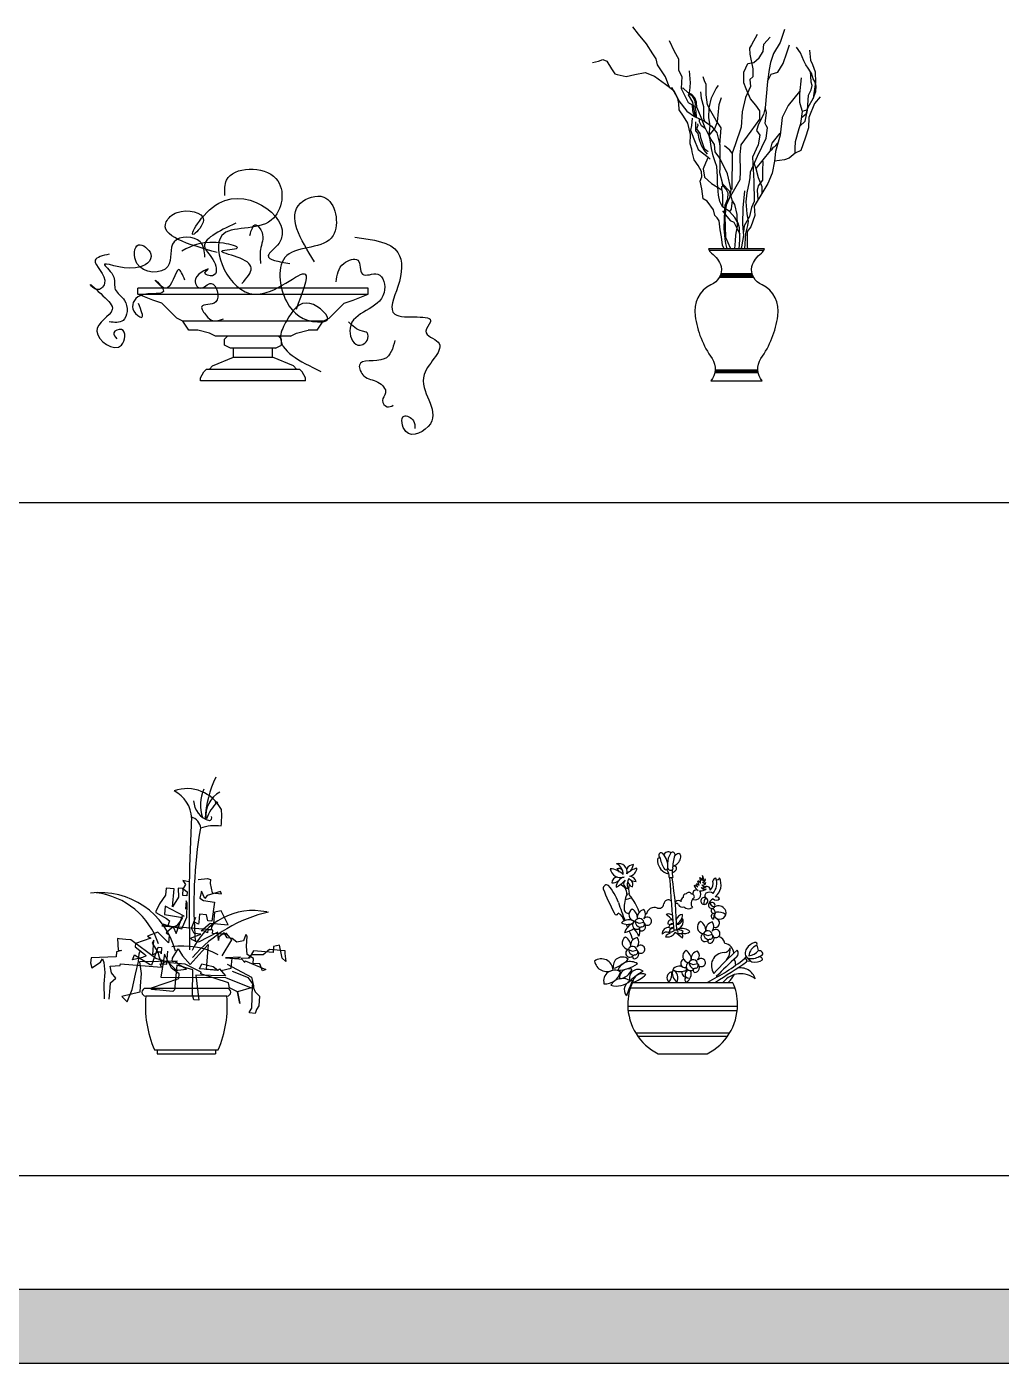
# Model space of a CAD drawing. Header units: millimetres. Extents: x 22565 to 38821, y 15578 to 26720.
# Drawn here: x 27698 to 30251, y 15578 to 19081 of the extents above; entities that cross this region are included whole.
import ezdxf

# ---------------------------------------------------------------- set-up
doc = ezdxf.new("R2010")
doc.units = ezdxf.units.MM
doc.layers.add('www.cad-blocks.net', color=7, linetype='Continuous')
pattern_1 = [(0, (-1661.16, -3695.2927), (1e-15, 3.6585366), [])]

# ---------------------------------------------------------------- blocks, each defined once
blk = doc.blocks.new('A$C129B3136')
for p, q in [((727.6, 383.2), (124.3, 383.2)), ((124.3, 367.5), (124.3, 383.2)), ((124.3, 367.5), (727.6, 367.5)), ((163.5, 351.8), (124.3, 367.5)), ((187, 344), (163.5, 351.8)), ((664.9, 344), (688.4, 351.8)), ((688.4, 351.8), (727.6, 367.5)), ((727.6, 367.5), (727.6, 383.2)), ((187, 344), (226.1, 304.8)), ((664.9, 344), (625.7, 304.8)), ((241.8, 297), (226.1, 304.8)), ((610.1, 297), (241.8, 297)), ((257.5, 273.5), (241.8, 297)), ((594.4, 273.5), (610.1, 297)), ((610.1, 297), (625.7, 304.8)), ((281, 273.5), (257.5, 273.5)), ((312.3, 265.7), (281, 273.5)), ((328, 257.8), (312.3, 265.7)), ((523.9, 257.8), (328, 257.8)), ((351.5, 250), (359.3, 257.8)), ((351.5, 234.3), (351.5, 250)), ((492.5, 257.8), (500.4, 250)), ((500.4, 234.3), (500.4, 250)), ((523.9, 257.8), (539.5, 265.7)), ((539.5, 265.7), (570.9, 273.5)), ((594.4, 273.5), (570.9, 273.5)), ((367.2, 226.5), (351.5, 234.3)), ((484.7, 226.5), (367.2, 226.5)), ((375, 203), (375, 226.5)), ((476.9, 203), (476.9, 226.5)), ((484.7, 226.5), (500.4, 234.3)), ((312.3, 171.6), (320.2, 179.5)), ((320.2, 179.5), (375, 203)), ((375, 203), (476.9, 203)), ((531.7, 179.5), (476.9, 203)), ((539.5, 171.6), (531.7, 179.5)), ((288.8, 148.1), (296.7, 163.8)), ((288.8, 140.3), (288.8, 148.1)), ((563.1, 140.3), (288.8, 140.3)), ((296.7, 163.8), (304.5, 171.6)), ((304.5, 171.6), (547.4, 171.6)), ((555.2, 163.8), (547.4, 171.6)), ((563.1, 148.1), (555.2, 163.8)), ((563.1, 140.3), (563.1, 148.1))]:
    blk.add_line(p, q)
for points in [[(352.5, 626.3), (356.6, 666.8), (486.1, 670.8), (473.9, 561.7), (344.4, 521.3), (429.4, 367.6), (562.9, 420.2), (538.7, 327.2)], [(332.3, 476.8), (198.8, 557.6), (227.1, 581.9), (295.9, 561.7), (271.6, 525.3), (336.3, 606.1), (494.1, 501), (465.8, 468.7), (522.5, 448.5)], [(587.2, 452.5), (550.8, 606.1), (611.5, 622.3), (635.8, 521.3), (514.4, 468.7), (514.4, 347.4), (595.3, 294.9), (619.6, 298.9), (575.1, 343.4), (514.4, 298.9), (498.2, 258.5), (603.4, 165.5)], [(380.8, 553.6), (299.9, 488.9), (324.2, 452.5), (320.1, 416.2), (299.9, 424.2), (308, 432.3), (275.6, 408.1), (287.8, 383.8), (316.1, 395.9), (328.2, 347.4), (291.8, 335.3), (304, 311.1), (320.1, 298.9), (348.5, 303)], [(417.3, 521.3), (433.4, 549.5), (449.6, 529.3), (445.6, 484.9), (445.6, 448.5)], [(299.9, 464.7), (287.8, 505.1), (219, 505.1), (202.8, 440.4), (121.9, 448.5), (125.9, 497), (158.3, 472.7), (117.8, 436.4), (36.9, 444.4), (61.2, 412.1), (65.2, 379.8), (89.5, 351.5), (85.5, 298.9), (49, 294.9)], [(397, 395.9), (421.3, 436.4), (384.9, 464.7), (344.4, 480.8), (384.9, 488.9), (348.5, 501), (239.2, 480.8)], [(692.4, 517.2), (805.7, 476.8), (805.7, 387.9), (797.6, 315.1), (890.7, 294.9), (878.6, 270.6), (910.9, 242.3), (874.5, 157.4), (890.7, 28.1), (826, 7.9), (821.9, 48.3), (846.2, 36.2), (850.2, 16)], [(49, 472.7), (12.6, 456.6), (36.9, 395.9), (16.7, 379.8), (0.5, 391.9), (32.9, 363.6), (57.1, 327.2), (16.7, 270.6), (81.4, 234.3), (81.4, 274.7), (61.2, 266.6), (69.3, 250.4)], [(643.9, 400), (664.1, 448.5), (700.5, 456.6), (712.7, 420.2), (753.1, 420.2), (769.3, 371.7), (680.3, 278.7), (700.5, 234.3), (724.8, 246.4), (724.8, 266.6), (712.7, 270.6), (676.2, 294.9)], [(247.3, 404), (231.1, 432.3), (194.7, 383.8), (170.4, 404), (190.7, 379.8), (130, 363.6), (113.8, 323.2), (134, 307), (125.9, 343.4)], [(797.6, 246.4), (769.3, 197.9), (704.6, 181.7), (716.7, 153.4), (753.1, 137.2), (773.3, 108.9), (765.3, 88.7), (777.4, 72.6), (793.6, 76.6)]]:
    blk.add_spline(points, degree=3)
blk = doc.blocks.new('A$C583162DC')
h = blk.add_hatch()
h.set_pattern_fill('ANSI31', color=256, scale=29.268293, angle=315, style=0)
h.set_pattern_definition(pattern_1)
h.paths.add_polyline_path([(527, 339.7), (527.1, 340.3, -0.057708), (522.4, 352.4), (420, 352.4, -0.060475), (415, 339.7)])
h = blk.add_hatch()
h.set_pattern_fill('ANSI31', color=256, scale=29.268293, angle=315, style=0)
h.set_pattern_definition(pattern_1)
h.paths.add_polyline_path([(401.3, 35.9, -0.033209), (400.3, 27.8), (542.1, 27.8, -0.033209), (541, 35.9)])
for p, q in [((381, 428.9), (561.4, 428.9)), ((420, 352.4), (522.4, 352.4)), ((415, 339.7), (527.4, 339.7)), ((400.3, 27.8), (542.1, 27.8)), ((401.3, 35.9), (541, 35.9))]:
    blk.add_line(p, q)
for points in [[(252.5, 961.5), (250.1, 966.3), (238.9, 995.8), (212.1, 1035.2), (207.9, 1054.9), (196.7, 1071.7), (177, 1104.1), (150.2, 1136.4), (131.9, 1160.3)], [(628.9, 1151.6), (614.5, 1108.2), (592.8, 1072.1), (582.7, 1043.2), (578.3, 1020.1), (572.5, 981.1), (565.3, 894.4), (559.5, 872.8), (543.6, 841), (536.4, 820.8), (547.9, 804.9), (542.2, 773.1), (523.4, 732.7), (527.7, 654.7), (529.2, 588.2), (520.5, 568), (513.5, 539.1), (496.9, 507.6), (494.6, 488.7)], [(250.9, 1115.1), (267.1, 1080.4), (280.9, 1055.1), (280.9, 1018.2), (292.5, 997.4), (290.2, 958.2), (313.3, 912), (341, 895.9), (354.8, 863.6), (368.7, 826.7)], [(452.4, 606.5), (482.8, 659.8), (484.6, 685), (482.8, 740.9), (486.4, 773.3), (518.9, 818.4), (547.8, 858), (547.8, 885), (535.1, 903), (517.1, 924.6), (502.7, 957.1), (495.5, 976.9), (495.5, 1011.1), (508.1, 1039.9), (527.9, 1043.5), (546, 1058), (558.6, 1079.6), (560.4, 1103), (582, 1126.4)], [(538.7, 1135.4), (520.7, 1101.2), (513.5, 1090.4), (515.3, 1070.6), (524.3, 1021.9), (524.3, 996.7), (515.3, 987.7), (517.1, 964.3), (500.9, 928.3), (490.1, 881.4), (486.4, 831), (466.6, 773.3), (457.6, 746.3), (455.8, 627.4)], [(572.5, 981.1), (585, 1004.9), (606.6, 1011.1), (623.6, 1040.4), (636, 1074.3), (645.2, 1100.5)], [(0, 1043.7), (19.7, 1047.9), (33.8, 1053.5), (46.4, 1047.9), (61.9, 1022.6), (73.2, 1005.7), (80.2, 1004.3), (109.8, 997.3), (137.9, 1004.3), (171.7, 1009.9), (202.6, 998.7), (239.2, 972), (266, 950.9), (282.9, 917.2), (308.2, 883.4), (333.5, 866.5), (365.9, 851.1), (389.8, 834.2), (406.7, 813.1), (416.5, 773.8), (417.2, 697.5), (416, 682.5), (425.3, 645.6), (447.2, 622.5), (457.6, 590.2), (464.5, 577.5), (472.6, 545.2), (473.8, 507.2), (468, 477.2), (466.8, 458.7), (464.5, 432.3)], [(684.3, 863), (699.4, 875.4), (706.5, 896.7), (722.5, 925.1), (731.4, 948.2), (732.3, 965.9), (727.9, 981), (722.5, 989.9), (717.2, 1008.5), (713.6, 1013), (705.6, 1024.5), (698.5, 1036), (692.3, 1048.5), (680.8, 1075.1), (668.3, 1093.7)], [(710.1, 1083.1), (713.6, 1051.1), (720.7, 1036.9), (728.7, 1012.1), (729.6, 977.5), (724.3, 941.1), (722.5, 925.1)], [(316.3, 1015.7), (319, 976.6), (317.2, 950), (315.5, 941.1), (312.8, 936.7), (327, 912.7), (328.8, 897.6), (336.5, 865.1)], [(679, 835.1), (695.9, 850.6), (703.9, 887), (707.4, 935.8), (715.4, 953.5), (719, 967.7), (715.4, 978.4), (714.5, 999.7), (713.6, 1013)], [(416.5, 773.8), (421.4, 828.7), (404.4, 853.4), (387.4, 884.2), (376.6, 904.3), (372.4, 937.7), (372.4, 970.6), (366.6, 983.5), (362.4, 996.3)], [(381.4, 803.6), (385.1, 837.3), (380.5, 861.8), (381.2, 894.8), (389.7, 927.7), (405, 958.4), (411.9, 967.6)], [(663.8, 745.7), (663.9, 761), (664.8, 784.1), (676.3, 826.6), (681.7, 843.5), (687, 882.5), (683.4, 896.7), (679, 911.8), (679, 940.2), (683.8, 992.5)], [(431.3, 432.3), (425.2, 445.1), (421.6, 472.4), (418.1, 495), (414.5, 524.7), (407.4, 534.2), (400.2, 542.5), (395.5, 560.3), (375.3, 588.8), (362.2, 597.1), (357.4, 629.1), (352.7, 654.1), (357.4, 668.3), (356.3, 686.1), (345.6, 706.3), (332.5, 724.1), (326.5, 750.2), (325.4, 759.7), (319.4, 776.3), (320.3, 807.4), (311.9, 844), (297.8, 867.9), (283.7, 887.6), (282.3, 908.7), (279, 925.7), (266.8, 946.6), (259.4, 961.5)], [(341, 895.9), (339.8, 913.2), (335.2, 927.7), (325.2, 938.5), (316, 942.3), (311.4, 944.6), (296.8, 959.2), (290.2, 958.2)], [(340.5, 864), (339.6, 882.7), (336.4, 897.6), (336.8, 906.7), (334.6, 919.8), (327.1, 932.6), (319.6, 937.6), (314, 938.7)], [(353.6, 946.9), (355.2, 926.2), (362.8, 898.6), (363.6, 861), (365.9, 851.1)], [(452.4, 432.3), (451.8, 434.5), (436.8, 470.3), (435.7, 506), (434.5, 537.2), (438, 576.4), (449.5, 600.6), (454.1, 626), (441.4, 679), (421.8, 719.4), (413.7, 734.4), (401, 750.6), (398.7, 774.8), (388.3, 790.9), (381.4, 803.6), (399.9, 826.7), (409.1, 848.6), (411.4, 870.5), (414.9, 905.1), (421.8, 928.2)], [(745.6, 930.8), (727.1, 909.2), (708.6, 863), (707, 829), (696.2, 795.1), (682.3, 755), (663.8, 745.7), (643.7, 730.3), (628.3, 724.1), (595.8, 719.5)], [(677.7, 948.6), (640.7, 902.7), (620.6, 862.6), (614.4, 805.5), (599, 751.5)], [(333.5, 866.6), (327.9, 884.3), (327.1, 904)], [(498.7, 432.3), (501.7, 483.1), (508, 509.1), (510.4, 523.3), (506.4, 547.8), (503.3, 586.4), (506.4, 616.3), (513.5, 651.8), (515.9, 666.7), (517.1, 685.5), (540.2, 736.4), (568, 795.1), (572.7, 829), (568, 836.7), (564.9, 842.9), (569.6, 879.9), (565.3, 894.4)], [(704, 889.2), (697.7, 886.1), (693.2, 884.3), (687, 882.5)], [(325.8, 860.4), (323.9, 836.3), (320.7, 822), (331.9, 793.3), (346.2, 758.3), (378.1, 732.8), (384.5, 726.5)], [(376.7, 743.3), (365.2, 755.7), (356.3, 771.7), (349.2, 792.9), (345.7, 810.7), (338.5, 819.6), (338.5, 832.9), (337.8, 849)], [(343, 842.6), (344.8, 836.4), (340.3, 825.8), (351, 810.7), (353.6, 797.4), (365.2, 761.9), (378.5, 751.2)], [(425, 570), (416.4, 588), (412.4, 608.3), (408.5, 647.5), (408.5, 669.4), (406.4, 702.6), (400.9, 717.4), (394.4, 736.9), (389.7, 761.9), (385.1, 789.7), (381.4, 803.6), (374.9, 815.7), (371.2, 825), (368.7, 826.7), (356.3, 836.1), (349.8, 849.1), (349.7, 858.8)], [(612.9, 811.7), (586.6, 779.3), (580.4, 753.1), (534.1, 696)], [(457.6, 746.3), (449.2, 756.2), (432.2, 770)], [(599, 751.5), (595.8, 719.5), (588.2, 680.6), (574.3, 646.6)], [(580.4, 753.1), (588.4, 759.7), (591.9, 766), (596.8, 767.7), (600, 770.9), (606.7, 778.5)], [(378.1, 732.8), (370.1, 713.7), (362.2, 694.6), (366.9, 667.6), (389.3, 646.9), (422.7, 626.2), (425.9, 608.7), (425, 570)], [(528.6, 711), (534.1, 696), (541.8, 666.7), (554.2, 637.4), (554.2, 614.2)], [(541.8, 593.4), (540.3, 625), (543.4, 638.9), (557.3, 657.4), (557.3, 692.9), (558.8, 714.5), (557.3, 724.5)], [(422.7, 626.2), (423.1, 637.1), (426.5, 638.9)], [(440.4, 432.3), (436.7, 450.2), (433.6, 465.8), (431.2, 498.7), (432, 533.2), (434.4, 576.2), (443, 596.6), (443.8, 614.6), (438.3, 625.6), (426.5, 638.9), (425.3, 645.6)], [(486.2, 432.3), (488.3, 439), (495.4, 476.1), (494.6, 488.7), (492.2, 513.9), (493, 567.5), (498.5, 622.6)], [(574.3, 646.6), (554.2, 614.2), (529.5, 572.6), (531, 541.7), (518.7, 504.7), (506.3, 489.3), (506.3, 439.9), (506.8, 432.3)], [(433.8, 564.7), (425, 570)], [(457.6, 590.2), (454.7, 573.3), (454, 562.7), (448.4, 554.9)], [(425, 557.1), (432.8, 547.7)], [(435.2, 544.9), (435.6, 544.4), (450.5, 526), (462.5, 520.4), (475.9, 493.6), (481.9, 481.9)], [(480, 432.3), (482.3, 462.5), (481.5, 501.3), (476.6, 516.8), (466, 535.2), (448.4, 554.9), (440.6, 560.6), (436.8, 562.9)]]:
    blk.add_lwpolyline(points)
blk.add_lwpolyline([(379.8, 432.3, 0.188779), (389.3, 419.1, -0.149541), (421.2, 374.8, -0.341256), (387.5, 314.8, 0.336977), (335.8, 213.4, 0.122478), (391.5, 73.4, -0.333506), (386.7, 0), (555.7, 0, -0.333506), (550.9, 73.4, 0.122478), (606.6, 213.4, 0.336977), (554.9, 314.8, -0.341256), (521.2, 374.8, -0.149541), (553.1, 419.1, 0.188779), (562.6, 432.3)], format="xyb", close=True)
blk = doc.blocks.new('A$C5FB924A5')
for p, q in [((282.4, 456.4, 367.8), (306.6, 459.7, 367.8)), ((306.6, 459.7, 367.8), (314.3, 456.4, 367.8)), ((314.3, 456.4, 367.8), (313.4, 445.9, 367.8)), ((198.2, 434.3, 367.8), (196.6, 415.8, 367.8)), ((219.3, 432.5, 367.8), (198.2, 434.3, 367.8)), ((215.3, 385.1, 367.8), (219.3, 432.5, 367.8)), ((243.3, 433.2, 367.8), (230.1, 434.3, 367.8)), ((230.1, 434.3, 367.8), (230.7, 410.3, 367.8)), ((243.3, 433.2, 367.8), (240.6, 433.4, 367.8)), ((240.6, 433.4, 367.8), (245.7, 430.3, 367.8)), ((241.7, 414.7, 367.8), (243.3, 433.2, 367.8)), ((258, 450.5, 367.8), (242.4, 454.5, 367.8)), ((242.4, 454.5, 367.8), (249.4, 443.3, 367.8)), ((249.4, 443.3, 367.8), (243.3, 433.2, 367.8)), ((245.7, 430.3, 367.8), (253.2, 424.4, 367.8)), ((253.2, 424.4, 367.8), (252.3, 413.8, 367.8)), ((290.6, 426.5, 367.8), (286.4, 408.3, 367.8)), ((299.6, 407.2, 367.8), (290.6, 426.5, 367.8)), ((340.9, 425, 367.8), (305.5, 414.7, 367.8)), ((313.4, 445.9, 367.8), (319.4, 421.5, 367.8)), ((319.4, 421.5, 367.8), (343.1, 419.5, 367.8)), ((343.1, 419.5, 367.8), (340.9, 425, 367.8)), ((181.4, 393.2, 367.8), (171.7, 372.8, 367.8)), ((196.6, 415.8, 367.8), (181.4, 393.2, 367.8)), ((195.6, 386.8, 367.8), (193.8, 365.3, 367.8)), ((245.6, 360.9, 367.8), (195.6, 386.8, 367.8)), ((230.7, 410.3, 367.8), (215.3, 385.1, 367.8)), ((252.3, 413.8, 367.8), (241.7, 414.7, 367.8)), ((251.2, 400.6, 367.8), (249.4, 379.5, 367.8)), ((253.4, 395.1, 367.8), (251.2, 400.6, 367.8)), ((252.9, 358, 367.8), (253.4, 395.1, 367.8)), ((286.4, 408.3, 367.8), (296.5, 402.1, 367.8)), ((296.5, 402.1, 367.8), (325.3, 397.1, 367.8)), ((305.5, 414.7, 367.8), (299.6, 407.2, 367.8)), ((325.3, 397.1, 367.8), (318.4, 347.2, 367.8)), ((171.7, 372.8, 367.8), (171.5, 370.2, 367.8)), ((171.5, 370.2, 367.8), (199.4, 354.5, 367.8)), ((193.8, 365.3, 367.8), (240.9, 357, 367.8)), ((199.4, 354.5, 367.8), (206.9, 348.6, 367.8)), ((224.4, 314.9, 367.8), (241.3, 361.3, 367.8)), ((240.9, 357, 367.8), (235.9, 348.7, 367.8)), ((239.7, 327.2, 367.8), (252.9, 358, 367.8)), ((241.3, 361.3, 367.8), (245.6, 360.9, 367.8)), ((264.7, 328.9, 367.8), (275.8, 358.4, 367.8)), ((285.5, 365.9, 367.8), (283.7, 344.8, 367.8)), ((303.9, 364.3, 367.8), (285.5, 365.9, 367.8)), ((307.9, 348.1, 367.8), (303.9, 364.3, 367.8)), ((324.8, 371.6, 367.8), (322.2, 341.5, 367.8)), ((342.4, 374.5, 367.8), (324.8, 371.6, 367.8)), ((361.1, 338.2, 367.8), (342.4, 374.5, 367.8)), ((176.9, 318.9, 367.8), (149.9, 308.2, 367.8)), ((204.9, 290.5, 367.8), (176.9, 318.9, 367.8)), ((316.5, 324.6, 367.8), (187, 335.5, 367.8)), ((187, 335.5, 367.8), (217.2, 332.9, 367.8)), ((203.2, 335.6, 367.8), (190.2, 339.4, 367.8)), ((190.2, 339.4, 367.8), (239.7, 327.2, 367.8)), ((212.5, 329, 367.8), (198.5, 317.1, 367.8)), ((198.5, 317.1, 367.8), (206.7, 312.1, 367.8)), ((206.9, 348.6, 367.8), (203.2, 335.6, 367.8)), ((226.2, 336.5, 367.8), (212.5, 329, 367.8)), ((217.2, 332.9, 367.8), (224.4, 314.9, 367.8)), ((235.9, 348.7, 367.8), (226.2, 336.5, 367.8)), ((272.2, 315.3, 367.8), (264.7, 328.9, 367.8)), ((283.2, 339.5, 367.8), (270.5, 345.9, 367.8)), ((289.5, 313.8, 367.8), (272.2, 315.3, 367.8)), ((283.7, 344.8, 367.8), (283.2, 339.5, 367.8)), ((333.4, 318.8, 367.8), (283.4, 292.6, 367.8)), ((290.2, 322.4, 367.8), (313.6, 342.2, 367.8)), ((298.8, 321.7, 367.8), (290.2, 322.4, 367.8)), ((307.1, 316.7, 367.8), (298.8, 321.7, 367.8)), ((307.8, 325.3, 367.8), (307.1, 316.7, 367.8)), ((320.8, 324.2, 367.8), (307.8, 325.3, 367.8)), ((318.4, 347.2, 367.8), (307.9, 348.1, 367.8)), ((313.6, 342.2, 367.8), (361.1, 338.2, 367.8)), ((317.2, 333.2, 367.8), (316.5, 324.6, 367.8)), ((322.2, 341.5, 367.8), (317.2, 333.2, 367.8)), ((320.1, 315.6, 367.8), (320.8, 324.2, 367.8)), ((358.9, 312.3, 367.8), (320.1, 315.6, 367.8)), ((335.9, 296.9, 367.8), (333.4, 318.8, 367.8)), ((350.6, 317.4, 367.8), (336.6, 305.5, 367.8)), ((358.2, 303.7, 367.8), (350.6, 317.4, 367.8)), ((366.8, 303, 367.8), (355, 317, 367.8)), ((355, 317, 367.8), (358.9, 312.3, 367.8)), ((75.4, 301.4, 367.8), (71.1, 301.8, 367.8)), ((71.1, 301.8, 367.8), (72.9, 271.2, 367.8)), ((92.7, 299.9, 367.8), (75.4, 301.4, 367.8)), ((105.6, 298.9, 367.8), (92.7, 299.9, 367.8)), ((171.1, 249.9, 367.8), (105.6, 298.9, 367.8)), ((117.9, 289.1, 367.8), (117.2, 280.5, 367.8)), ((117.2, 280.5, 367.8), (141.6, 261.1, 367.8)), ((158.2, 303.1, 367.8), (117.9, 289.1, 367.8)), ((149.9, 308.2, 367.8), (158.2, 303.1, 367.8)), ((166.4, 298.1, 367.8), (161.4, 289.8, 367.8)), ((161.4, 289.8, 367.8), (176.9, 266.8, 367.8)), ((163.2, 259.3, 367.8), (166.4, 298.1, 367.8)), ((205.7, 299.1, 367.8), (204.9, 290.5, 367.8)), ((206.7, 312.1, 367.8), (205.7, 299.1, 367.8)), ((261, 233.7, 367.8), (308.9, 286.1, 367.8)), ((262.5, 303, 367.8), (289.5, 313.8, 367.8)), ((266.5, 298.4, 367.8), (262.5, 303, 367.8)), ((283.4, 292.6, 367.8), (266.5, 298.4, 367.8)), ((308.9, 286.1, 367.8), (303.5, 221.4, 367.8)), ((336.6, 305.5, 367.8), (335.9, 296.9, 367.8)), ((345.6, 257, 367.8), (370.8, 298.3, 367.8)), ((366.8, 303, 367.8), (358.2, 303.7, 367.8)), ((371.1, 302.6, 367.8), (366.8, 303, 367.8)), ((370.8, 298.3, 367.8), (366.8, 303, 367.8)), ((383.4, 292.9, 367.8), (371.1, 302.6, 367.8)), ((401, 295.8, 367.8), (383.4, 292.9, 367.8)), ((406.8, 312.6, 367.8), (401, 295.8, 367.8)), ((410.7, 308, 367.8), (406.8, 312.6, 367.8)), ((408.5, 282.1, 367.8), (410.7, 308, 367.8)), ((411, 260.2, 367.8), (408.5, 282.1, 367.8)), ((479.7, 280.8, 367.8), (478.5, 265.6, 367.8)), ((495.4, 284.6, 367.8), (479.7, 280.8, 367.8)), ((502.8, 250.7, 367.8), (495.4, 284.6, 367.8)), ((1.7, 251.1, 367.8), (0.6, 238.2, 367.8)), ((67.1, 254.3, 367.8), (1.7, 251.1, 367.8)), ((26.8, 240.3, 367.8), (31.9, 248.6, 367.8)), ((31.9, 248.6, 367.8), (35.5, 239.6, 367.8)), ((68.2, 267.3, 367.8), (67.1, 254.3, 367.8)), ((81.5, 270.5, 367.8), (68.2, 267.3, 367.8)), ((72.9, 271.2, 367.8), (81.5, 270.5, 367.8)), ((109.9, 246.4, 367.8), (115.3, 259, 367.8)), ((136.6, 252.8, 367.8), (109.9, 246.4, 367.8)), ((115.3, 259, 367.8), (156.7, 233.8, 367.8)), ((125.7, 241.5, 367.8), (127.4, 261.8, 367.8)), ((127.4, 261.8, 367.8), (130.8, 271.8, 367.8)), ((145.6, 256.4, 367.8), (136.6, 252.8, 367.8)), ((141.6, 261.1, 367.8), (145.6, 256.4, 367.8)), ((161, 233.4, 367.8), (177.9, 279.8, 367.8)), ((176.9, 266.8, 367.8), (163.2, 259.3, 367.8)), ((209.2, 238, 367.8), (171.1, 249.9, 367.8)), ((185.5, 266.1, 367.8), (176.9, 266.8, 367.8)), ((176.9, 266.8, 367.8), (180.1, 253.5, 367.8)), ((177.9, 279.8, 367.8), (186.6, 279, 367.8)), ((180.1, 253.5, 367.8), (187.3, 235.5, 367.8)), ((193.8, 261.1, 367.8), (184.4, 201, 367.8)), ((186.6, 279, 367.8), (185.1, 261.8, 367.8)), ((185.1, 261.8, 367.8), (185.5, 266.1, 367.8)), ((212.4, 224.7, 367.8), (193.8, 261.1, 367.8)), ((200.6, 238.8, 367.8), (203.1, 269, 367.8)), ((213.9, 242, 367.8), (214.6, 250.6, 367.8)), ((214.6, 250.6, 367.8), (229.7, 275.4, 367.8)), ((229.7, 275.4, 367.8), (241.2, 257.1, 367.8)), ((241.2, 257.1, 367.8), (261, 233.7, 367.8)), ((393.1, 253, 367.8), (353.8, 251.9, 367.8)), ((353.8, 251.9, 367.8), (388.4, 249, 367.8)), ((368.9, 224.6, 367.8), (371.1, 250.5, 367.8)), ((371.1, 250.5, 367.8), (384.1, 249.4, 367.8)), ((384.1, 249.4, 367.8), (393.1, 253, 367.8)), ((388.4, 249, 367.8), (397, 248.3, 367.8)), ((415.7, 250.4, 367.8), (395.2, 249.6, 367.8)), ((397, 248.3, 367.8), (404.9, 239, 367.8)), ((427.6, 250.1, 367.8), (411, 260.2, 367.8)), ((413.2, 250.6, 367.8), (421.7, 260.1, 367.8)), ((427.6, 269.8, 367.8), (415.7, 250.4, 367.8)), ((421.7, 260.1, 367.8), (452.4, 260.1, 367.8)), ((426.5, 237.1, 367.8), (427.6, 250.1, 367.8)), ((478.5, 265.6, 367.8), (427.6, 269.8, 367.8)), ((452.4, 260.1, 367.8), (468.9, 274, 367.8)), ((468.9, 274, 367.8), (509.6, 270.6, 367.8)), ((512.3, 242.3, 367.8), (502.8, 250.7, 367.8)), ((509.6, 270.6, 367.8), (509, 263, 367.8)), ((509, 263, 367.8), (512.3, 242.3, 367.8)), ((0.6, 238.2, 367.8), (3.8, 224.9, 367.8)), ((3.8, 224.9, 367.8), (26.8, 240.3, 367.8)), ((37.6, 213.4, 367.8), (35.1, 183.2, 367.8)), ((35.5, 239.6, 367.8), (37.6, 213.4, 367.8)), ((52, 229.5, 367.8), (78.3, 231.7, 367.8)), ((54.9, 211.9, 367.8), (52, 229.5, 367.8)), ((66.7, 197.9, 367.8), (54.9, 211.9, 367.8)), ((78.3, 231.7, 367.8), (78.6, 236, 367.8)), ((78.6, 236, 367.8), (186.5, 226.9, 367.8)), ((117.9, 208.9, 367.8), (125.7, 241.5, 367.8)), ((228.3, 243.1, 367.8), (128.3, 241.3, 367.8)), ((128.3, 241.3, 367.8), (133.3, 210.2, 367.8)), ((133.3, 210.2, 367.8), (130.6, 177.2, 367.8)), ((156.7, 233.8, 367.8), (161, 233.4, 367.8)), ((186.5, 226.9, 367.8), (183, 235.9, 367.8)), ((183, 235.9, 367.8), (200.2, 234.5, 367.8)), ((187.3, 235.5, 367.8), (191.6, 235.2, 367.8)), ((191.6, 235.2, 367.8), (192, 239.5, 367.8)), ((192, 239.5, 367.8), (200.9, 243.1, 367.8)), ((200.2, 234.5, 367.8), (200.6, 238.8, 367.8)), ((200.9, 243.1, 367.8), (225, 219.3, 367.8)), ((248.1, 234.8, 367.8), (209.2, 238, 367.8)), ((232.9, 210, 367.8), (212.4, 224.7, 367.8)), ((222.5, 241.3, 367.8), (213.9, 242, 367.8)), ((226.1, 232.3, 367.8), (220.7, 167.6, 367.8)), ((234.8, 231.6, 367.8), (222.5, 241.3, 367.8)), ((225, 219.3, 367.8), (229.3, 219, 367.8)), ((268.6, 220, 367.8), (226.1, 232.3, 367.8)), ((229.3, 219, 367.8), (251.3, 221.5, 367.8)), ((251.3, 221.5, 367.8), (234.8, 231.6, 367.8)), ((289.8, 213.9, 367.8), (248.1, 234.8, 367.8)), ((267.4, 155, 367.8), (268.6, 220, 367.8)), ((286.2, 222.9, 367.8), (291.6, 235.5, 367.8)), ((333.7, 218.9, 367.8), (286.2, 222.9, 367.8)), ((289.4, 209.6, 367.8), (289.8, 213.9, 367.8)), ((291.6, 235.5, 367.8), (321.4, 228.6, 367.8)), ((303.5, 221.4, 367.8), (333.7, 218.9, 367.8)), ((321.4, 228.6, 367.8), (333.7, 218.9, 367.8)), ((333.7, 218.9, 367.8), (338.4, 222.8, 367.8)), ((338.4, 222.8, 367.8), (354.2, 204.1, 367.8)), ((342.3, 218.2, 367.8), (368.9, 224.6, 367.8)), ((358.1, 234.8, 367.8), (421.9, 201.3, 367.8)), ((414, 199.4, 367.8), (371.9, 215.7, 367.8)), ((404.9, 239, 367.8), (405.3, 243.3, 367.8)), ((405.3, 243.3, 367.8), (459.9, 221.3, 367.8)), ((443.8, 235.7, 367.8), (426.5, 237.1, 367.8)), ((450.9, 217.7, 367.8), (443.8, 235.7, 367.8)), ((459.9, 221.3, 367.8), (450.9, 217.7, 367.8)), ((35.1, 183.2, 367.8), (36.1, 144, 367.8)), ((51.6, 173.1, 367.8), (52.7, 186, 367.8)), ((52.7, 186, 367.8), (66.7, 197.9, 367.8)), ((109.4, 168.7, 367.8), (117.9, 208.9, 367.8)), ((130.6, 177.2, 367.8), (129.3, 161.9, 367.8)), ((160.3, 172.7, 367.8), (231.9, 197, 367.8)), ((184.4, 201, 367.8), (353.8, 199.8, 367.8)), ((231.9, 197, 367.8), (232.9, 210, 367.8)), ((354.2, 204.1, 367.8), (276.1, 206.4, 367.8)), ((276.1, 206.4, 367.8), (283.6, 140.6, 367.8)), ((361.4, 186.2, 367.8), (289.4, 209.6, 367.8)), ((353.8, 199.8, 367.8), (421.1, 172.5, 367.8)), ((364.6, 172.9, 367.8), (361.4, 186.2, 367.8)), ((425.5, 183.1, 367.8), (414, 199.4, 367.8)), ((421.9, 201.3, 367.8), (427.6, 177.8, 367.8)), ((422.7, 119.4, 367.8), (425, 178, 367.8)), ((425, 178, 367.8), (425.5, 183.1, 367.8)), ((427.6, 177.8, 367.8), (427.1, 172.7, 367.8)), ((49.1, 142.9, 367.8), (51.6, 173.1, 367.8)), ((129.3, 161.9, 367.8), (82.2, 150.5, 367.8)), ((82.2, 150.5, 367.8), (96.4, 136.6, 367.8)), ((96.4, 136.6, 367.8), (109.4, 168.7, 367.8)), ((357.6, 171.5, 367.8), (145, 171.5, 367.8)), ((357.6, 151.2, 367.8), (145, 151.2, 367.8)), ((159.9, 168.4, 367.8), (160.3, 172.7, 367.8)), ((168.5, 167.6, 367.8), (159.9, 168.4, 367.8)), ((172.8, 167.3, 367.8), (168.5, 167.6, 367.8)), ((216, 163.6, 367.8), (172.8, 167.3, 367.8)), ((220.7, 167.6, 367.8), (216, 163.6, 367.8)), ((270.7, 141.7, 367.8), (267.4, 155, 367.8)), ((283.6, 140.6, 367.8), (270.7, 141.7, 367.8)), ((385.4, 162.4, 367.8), (364.6, 172.9, 367.8)), ((421.1, 172.5, 367.8), (385.4, 162.4, 367.8)), ((385.4, 162.4, 367.8), (391.5, 131.5, 367.8)), ((391.5, 131.5, 367.8), (385.4, 162.4, 367.8)), ((427.1, 172.7, 367.8), (431.4, 162.1, 367.8)), ((431.4, 162.1, 367.8), (443.2, 150.9, 367.8)), ((443.2, 150.9, 367.8), (441.1, 125.5, 367.8)), ((416.5, 107.1, 367.8), (416.7, 109.6, 367.8)), ((431.8, 105.8, 367.8), (416.5, 107.1, 367.8)), ((416.7, 109.6, 367.8), (422.7, 119.4, 367.8)), ((435.2, 115.8, 367.8), (431.8, 105.8, 367.8)), ((441.1, 125.5, 367.8), (435.2, 115.8, 367.8)), ((167.6, 10.2, 367.8), (334.9, 10.2, 367.8)), ((174.5, 10.2, 367.8), (174.5, 0, 367.8)), ((174.5, 0, 367.8), (328, 0, 367.8)), ((328, 10.2, 367.8), (328, 0, 367.8))]:
    blk.add_line(p, q)
blk.add_circle((330.6, 657.4, 367.8), 2.51)
for centre, radius, start, end in [((584.7, 600.7, 367.8), 284.8, 154.1522, 176.8565), ((253.1, 593.4, 367.8), 101.5, 27.4812, 109.4238), ((181.3, 613.7, 367.8), 84.3, 2.6853, 62.9795), ((396.6, 652.1, 367.8), 107.9, 157.319, 197.8767), ((373.3, 623.6, 367.8), 71.2, 118.8376, 186.8868), ((326, 665.3, 367.8), 55.8, 182.5291, 255.4177), ((409.8, 578.4, 367.8), 112.1, 133.5685, 160.6009), ((103.9, 624.5, 367.8), 240.1, 353.4972, 3.7298), ((5020.5, 382.9, 367.8), 4761.8, 177.1226, 181.3239), ((257.3, 588.9, 367.8), 31.8, 3.8882, 78.0319), ((327.1, 470.9, 367.8), 126.7, 83.0612, 107.8844), ((310.3, 618.5, 367.8), 7.38, 278.583, 27.5485), ((1467.2, 388.7, 367.8), 1196.3, 170.2379, 184.5702), ((24.9, 218.1, 367.8), 204.3, 14.4825, 97.0078), ((-9.2, 226.2, 367.8), 197.5, 18.3121, 82.8323), ((426.5, 200.8, 367.8), 174.6, 78.3392, 156.4369), ((548.2, 8.2, 367.8), 372.2, 102.6155, 138.9499), ((243, 85.5, 367.8), 196.9, 62.2558, 98.6195), ((145, 161.4, 367.8), 10.2, 90, 270), ((438.7, 126.1, 367.8), 294.8, 175.1075, 203.1508), ((63.9, 126.1, 367.8), 294.8, 336.8492, 4.8925), ((357.6, 161.4, 367.8), 10.2, 270, 90)]:
    blk.add_arc(centre, radius, start, end)
blk = doc.blocks.new('TS_TEE7WG2CHMQSBDJC')
for p, q in [((-2.884, 4.13), (2.885, 4.13)), ((-3.015, 3.806), (3.015, 3.806)), ((-3.161, 2.763), (3.161, 2.763)), ((-3.144, 2.497), (3.144, 2.497)), ((-2.715, 1.212), (2.715, 1.212)), ((-2.589, 1.018), (2.589, 1.018)), ((-1.404, 0), (1.404, 0))]:
    blk.add_line(p, q)
for points in [[(-1.318, 11.373, -1.166868), (-1.152, 11.57, -0.226146), (-0.853, 10.716, -0.796857), (-1.077, 10.732, -0.080458), (-1.318, 11.373)], [(-1.088, 11.485, -0.557195), (-0.682, 11.613, 0.156174), (-0.875, 10.994, 0.839734)], [(-0.682, 11.613, -0.829538), (-0.447, 11.463, 0.110329), (-0.575, 10.673, -0.622973), (-0.853, 10.737, -1.062071)], [(-0.469, 11.421, -0.259047), (-0.212, 11.57, -0.393245), (-0.116, 11.293, -0.213066), (-0.533, 10.844, -3.119421)], [(-3.366, 10.213, -0.46569), (-4.168, 10.702, -0.166635), (-3.435, 10.365, 0.311483), (-3.808, 10.981, -0.588087), (-3.214, 10.411, -0.11068), (-2.636, 10.738, -0.326848), (-3.04, 10.272, -0.243655), (-2.679, 9.969, -0.243847), (-3.098, 10.132, 0.195163), (-3.168, 9.562, -0.639446), (-3.307, 10.039)], [(-3.226, 10.69, -0.245501), (-2.842, 10.934, -0.123559), (-3.005, 10.562, 0.892727)], [(-1.318, 11.319, 0.534994), (-1.451, 11.239, 0.316481), (-0.944, 10.439, 0.098148), (-0.797, 10.409, 0.036806)], [(-0.601, 10.463, 0.003338), (-0.597, 10.465, 0.036806), (-0.41, 10.599, 0.661549), (-0.49, 10.866, 2.619677)], [(-3.784, 10.213, 0.395653), (-4.075, 9.888, 0.187811), (-3.715, 10.004, -0.355512)], [(-3.366, 10.213, 0.36844), (-3.831, 9.632, 0.099002), (-3.319, 10.039, -0.109558)], [(-3.482, 10.609, 0.34423), (-3.784, 10.702, -0.060387), (-3.633, 10.481, 0.606983)], [(-3.017, 10.051, -0.410065), (-2.9, 9.655, -0.265589), (-3.156, 9.934, 0.383113)], [(-0.917, 10.652, -0.204724), (-0.784, 10.187), (-0.57, 10.187, -0.08474), (-0.597, 10.625, -32.918932)], [(-0.749, 10.175, 0.011051), (-0.514, 7.147, 0.904893)], [(-0.614, 10.175, -0.041302), (-0.345, 7.147, 1.031328)], [(0.581, 9.235, -0.590271), (0.9, 9.448, -0.236097), (0.67, 9.731, -0.143291), (0.883, 9.625, 0.062274), (0.776, 9.802, -0.302616), (0.954, 9.731, 0.018522), (0.865, 9.98, -0.414188), (1.025, 9.838, 0.109842), (0.989, 10.192, -0.20531), (1.113, 10.015, 0.14014), (1.149, 10.299, -0.289524), (1.184, 10.015, 0.511261), (1.291, 10.121, -0.670963), (1.149, 9.926, 0.639427), (1.344, 9.909, -0.508467), (1.113, 9.767, 0.452658), (1.362, 9.678, -0.312195), (1.06, 9.607, 0.376148), (1.362, 9.536, -0.205709), (0.989, 9.412, -0.727133), (0.617, 8.916, -1.701031)], [(1.238, 9.607, -0.694994), (1.592, 9.465, 0.302937), (1.734, 9.98, -0.208007), (1.912, 10.157, -0.269371), (1.752, 9.27, 0.325274), (1.344, 9.288, 0.578618), (1.397, 8.987, -0.820155), (1.167, 8.65, -1.001755), (1.326, 9.022, 0.169677), (1.22, 8.632, 1.168194)], [(1.93, 10.068, 0.414032), (2.125, 10.175, -0.346833), (1.876, 9.075, -0.37556), (2.125, 8.951, -0.38146), (1.752, 8.951, 0.264624), (1.486, 8.632, 0.945572), (1.859, 8.543, 0.839675), (1.575, 8.685, 0.414026), (1.93, 8.526, -0.4304), (2.48, 8.26, -0.72561), (1.912, 7.852, -0.574702), (1.947, 8.189, -0.219051), (2.462, 8.047, -3.22876)], [(-3.33, 7.706, -0.011038), (-3.705, 8.744, 0.099296), (-4.276, 9.734, 0.641901), (-4.577, 9.546, 0.037802), (-3.943, 8.157, 0.822313), (-3.708, 8.122, -0.239547), (-3.378, 7.688)], [(-3.61, 9.772, -0.383236), (-3.226, 9.225), (-3.075, 9.26, -0.174022), (-3.075, 9.795, -1.923952)], [(-3.101, 9.258, 0.146373), (-2.943, 9.016, -0.02378), (-3.325, 8.929, 7.750273)], [(0.067, 8.49, -0.389707), (-0.235, 8.614, 0.295838), (-0.377, 8.703, -0.6893), (-0.412, 8.792, -0.358835), (-0.093, 8.809, -0.394748), (0.031, 9.04, -0.459996), (0.209, 9.253, -0.555488), (0.51, 9.235, -0.618211), (0.652, 9.004, 0.437395), (0.563, 8.455, -0.353807), (0.067, 8.49, -4.269886)], [(-3.206, 9.233, 0.113382), (-3.376, 8.361, 0.466573), (-3.082, 8.132, 0.746006)], [(-2.943, 9.016, -0.081792), (-2.475, 8.132, 0.652492)], [(-2.096, 8.056, -0.473689), (-1.456, 8.426, 0.499615), (-1.086, 8.661, -0.63125), (-0.648, 8.829, 0.097479)], [(-2.775, 7.664, 0.348544), (-3.525, 7.574, 0.226346), (-2.865, 7.544, 0.234541), (-3.345, 7.004, 0.085363), (-2.805, 7.244, -0.302938)], [(-2.739, 7.667, -0.761668), (-2.906, 8.367, -0.265648), (-2.605, 7.8, -0.414316), (-2.238, 8.333, -0.380444), (-2.238, 7.8, -0.612477), (-1.805, 7.733, -0.510879), (-2.019, 7.429, -0.164926), (-2.143, 7.456, -0.697516)], [(-2.739, 7.667, -0.747776), (-2.238, 7.6), (-2.502, 7.528), (-2.705, 7.633)], [(-0.547, 7.955, 0.333163), (-0.951, 8.056, -0.045359), (-0.581, 7.719, 0.617859), (-0.85, 7.517, 0.835052)], [(-0.379, 7.753, -0.309379), (-0.009, 8.056, -0.287908), (-0.379, 7.484, 0.439852), (-0.009, 7.82, -0.496683), (-0.379, 7.181, 7.192485)], [(1.681, 8.384, -0.500089), (1.859, 8.118, -0.805634), (1.699, 8.401, -1.744135)], [(1.752, 8.118, 0.683631), (1.77, 7.781, -0.068349), (1.823, 8.029, -1.504234)], [(1.994, 7.783, -0.946588), (1.776, 7.321, 2.209759)], [(-3.177, 7.32, -0.001807), (-3.245, 7.488, 0.099296)], [(-2.865, 6.584, -0.005537), (-3.084, 7.093, 0.099296)], [(-2.739, 7.667, 1.370675), (-2.449, 7.308, -0.354227), (-2.739, 7.667, -1.961254)], [(-2.805, 7.244, -0.030845), (-2.505, 6.794, 0.07111), (-2.475, 7.214, -1.557389)], [(-2.237, 7.598, -0.697516), (-2.405, 7.1, -0.901254), (-2.372, 7.333, 0.646336), (-2.237, 7.598)], [(-0.785, 7.302, 0.457693), (-1.175, 6.912, -0.46506), (-0.714, 6.947, 0.276898), (-0.998, 6.77, 0.339765), (-0.43, 7.018, -0.025621), (-0.004, 6.682, 0.302937), (-0.075, 6.983, 0.312192), (0.421, 7.072, 0.264114), (-0.235, 7.213, 6.536301)], [(-0.85, 7.517, 0.309688), (-0.554, 7.533, 0.292119), (-0.803, 7.338, 0.571189), (-0.519, 7.32, 0.333331), (-0.785, 7.054, 0.212094), (-0.466, 7.125, -0.732967), (-0.271, 6.983, 0.486497), (0.031, 7.072, 0.198612), (-0.359, 7.16, 9.747743)], [(1.204, 6.956, -0.761668), (1.037, 7.656, -0.265648), (1.337, 7.089, -0.414316), (1.704, 7.623, -0.380444), (1.704, 7.089, -0.612477), (2.138, 7.023, -0.510879), (1.923, 6.718, -0.164926), (1.799, 6.745, -0.697516)], [(1.204, 6.956, 1.370675), (1.493, 6.597, -0.354227), (1.204, 6.956, -1.961254)], [(1.204, 6.956, -0.747776), (1.704, 6.889), (1.441, 6.818), (1.237, 6.923)], [(-3.127, 6.052, -0.761668), (-3.293, 6.752, -0.265648), (-2.993, 6.185, -0.414316), (-2.626, 6.718, -0.380444), (-2.626, 6.185, -0.612477), (-2.193, 6.118, -0.510879), (-2.407, 5.814, -0.164926), (-2.531, 5.841, -0.697516)], [(-3.127, 6.052, -0.747776), (-2.626, 5.985), (-2.89, 5.913), (-3.093, 6.018)], [(1.705, 6.887, -0.697516), (1.537, 6.389, -0.901254), (1.571, 6.623, 0.646336), (1.705, 6.887)], [(2.075, 6.778, -0.281384), (2.429, 6.37, -0.367506), (2.945, 5.827, 0.535728)], [(3.772, 5.497, -0.39732), (3.677, 6.078, -0.157355), (4.143, 6.442, -0.758674), (4.265, 6.273, -0.109325), (4.366, 5.963, -0.227717), (4.582, 5.882, -0.603776), (4.515, 5.679, -0.183255), (3.832, 5.517, 0.229345), (3.772, 5.497, 0.06384), (3.995, 5.308, 0.174412), (4.602, 5.43, 0.505358), (4.373, 5.605, 6.435929)], [(4.265, 6.273, 0.281836), (3.812, 5.666, 0.166577), (4.366, 5.963, -1.168061)], [(-4.01, 4.848, -0.510816), (-5.082, 5.357, -0.598459), (-4.01, 4.848)], [(-3.139, 5.478, -0.155397), (-3.997, 4.942, -0.70957), (-3.139, 5.478)], [(-3.127, 6.052, 1.370675), (-2.837, 5.693, -0.354227), (-3.127, 6.052, -1.961254)], [(-2.625, 5.983, -0.697516), (-2.793, 5.485, -0.901254), (-2.76, 5.718, 0.646336), (-2.625, 5.983)], [(0.073, 5.45, 1.107679), (0.215, 5.007, 4.083531)], [(0.364, 5.277, -0.761668), (0.197, 5.977, -0.265648), (0.497, 5.41, -0.414316), (0.864, 5.943, -0.380444), (0.864, 5.41, -0.612477), (1.298, 5.343, -0.510879), (1.083, 5.039, -0.164926), (0.959, 5.066, -0.697516)], [(0.364, 5.277, -0.747776), (0.864, 5.21), (0.6, 5.138), (0.397, 5.243)], [(1.89, 4.151, 0.014699), (3.685, 5.317, 0.708694), (3.55, 5.497, -0.05722), (1.441, 4.151, 9.549677)], [(1.935, 4.465, -0.018511), (3.101, 5.586, 0.383047), (3.146, 5.99, 0.03367), (1.8, 4.645, -0.599548), (2.383, 5.855, 0.310182), (2.742, 6.125, -0.245777), (2.339, 5.228, 1.874192)], [(2.985, 5.483, -0.077854), (3.061, 5.122)], [(-3.582, 4.728, -0.355333), (-4.533, 4.045, -0.694083), (-3.582, 4.728)], [(-2.603, 5.21, -0.163421), (-3.742, 4.835, -0.475708), (-2.603, 5.21)], [(-2.925, 4.889, -0.275205), (-3.639, 4.341, -0.537148), (-2.925, 4.889)], [(-2.282, 4.768, 0.051257), (-3.032, 4.219, -0.772342), (-2.282, 4.768)], [(-2.121, 4.581, -0.122986), (-2.884, 4.13, -0.500536), (-2.121, 4.581)], [(-0.649, 4.748, 0.558521), (-0.802, 4.149, 0.244497), (-0.649, 4.748)], [(-0.573, 4.853, 0.297785), (-0.337, 4.143, 0.453245), (-0.573, 4.853, 0.219842), (0.23, 4.843, 0.093819), (0.181, 4.993, 1.044613)], [(0.033, 4.994, 0.43882), (-0.573, 4.853)], [(-0.073, 4.752, 0.393217), (0.33, 4.377, -0.95116), (0.366, 4.819, -6.018223)], [(0.16, 4.396, 0.497253), (0.23, 4.143, 0.348194), (0.459, 4.801, -4.780505)], [(0.364, 5.277, 1.370675), (0.653, 4.918, -0.354227), (0.364, 5.277, -1.961254)], [(0.865, 5.208, -0.697516), (0.697, 4.71, -0.901254), (0.731, 4.943, 0.646336), (0.865, 5.208)], [(2.339, 4.151, -0.419092), (4.178, 4.331, 0.415069), (3.119, 4.934, 5.725932)], [(-3.032, 4.219, -0.260811), (-4.131, 3.965, -0.453991), (-3.032, 4.219)], [(-2.898, 4.232, 0.02124), (-3.233, 3.349, -0.608479), (-2.898, 4.232)], [(-2.879, 4.141, 0.117801), (-3.162, 2.833, -0.382326)], [(2.959, 4.573, -0.113217), (2.638, 4.148)], [(2.879, 4.141, -0.117801), (3.162, 2.833, 0.382326)]]:
    blk.add_lwpolyline(points, format="xyb")
for points in [[(3.565, 5.498), (3.666, 5.614)], [(3.92, 5.361), (3.677, 5.33)]]:
    blk.add_lwpolyline(points)
for start, end in [(180, 243.63553), (296.36447, 0)]:
    blk.add_arc((0, 2.833), 3.162, start, end)
blk = doc.blocks.new('A$C255967FF')
at = {"xscale": 64.96117796269391, "yscale": 64.76317750764565, "zscale": 1.26}
blk.add_blockref('TS_TEE7WG2CHMQSBDJC', (330.2, 0), dxfattribs=at)
blk = doc.blocks.new('format')
at = {"layer": 'www.cad-blocks.net', "true_color": 0x546d8e}
h = blk.add_hatch(color=155, dxfattribs=at)
h.set_gradient(color1=(68, 68, 68), color2=(84, 109, 142), tint=1)
h.paths.add_polyline_path([(23683.3, 15771.9), (23683.3, 15578), (38820.7, 15578), (38820.7, 15771.9)])
at = {"layer": 'www.cad-blocks.net', "color": 155, "true_color": 0x546d8e}
for p, q in [((23683.3, 17833.7), (38820.7, 17833.7)), ((23683.3, 16070.4), (38820.7, 16070.4)), ((23683.3, 15771.9), (38820.7, 15771.9)), ((23683.3, 15771.9), (38820.7, 15771.9)), ((23683.3, 15578), (38820.7, 15578))]:
    blk.add_line(p, q, dxfattribs=at)

msp = doc.modelspace()

# ---------------------------------------------------------------- block references
for name, p, xscale, yscale, zscale in [('A$C583162DC', (29180.7, 18152.3), 0.8, 0.8, 0.8), ('A$C255967FF', (29185.5, 16389), 0.7, 0.7, 0.7)]:
    msp.add_blockref(name, p, dxfattribs=dict(xscale=xscale, yscale=yscale, zscale=zscale))
for name, p in [('A$C129B3136', (27864.9, 18012)), ('A$C5FB924A5', (27864.9, 16389))]:
    msp.add_blockref(name, p)
at = {"layer": 'www.cad-blocks.net'}
msp.add_blockref('format', (0, 0), dxfattribs=at)

doc.saveas('drawing.dxf')
